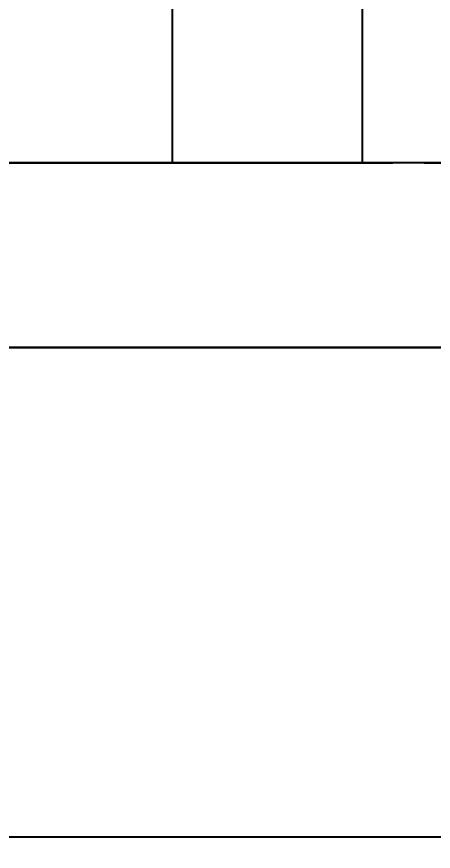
# Model space of a CAD drawing. Header units: millimetres. Extents: x -9 to 221, y -53 to 198.
# Drawn here: x 161.65 to 165.05, y -25.83 to -19.01 of the extents above; entities that cross this region are included whole.
import ezdxf

# ---------------------------------------------------------------- set-up
doc = ezdxf.new("R2010")
doc.units = ezdxf.units.MM
doc.linetypes.add('DASHED', pattern=[1.524, 1.27, -0.254])
for name, color, linetype in [('DIMS', 3, 'CONTINUOUS'), ('HIDDEN', 8, 'DASHED'), ('VISIBLE', 7, 'CONTINUOUS')]:
    doc.layers.add(name, color=color, linetype=linetype)
doc.styles.add('OpenSansCondensed-Light', font='OpenSansCondensed-Light.ttf')
doc.dimstyles.new('EZDXF', dxfattribs={"dimtxt": 0.25, "dimasz": 0.175, "dimexe": 0.375, "dimexo": 0.125, "dimgap": 0.1, "dimtad": 1, "dimlfac": 100, "dimzin": 12, "dimdsep": 46, "dimtxsty": 'OpenSansCondensed-Light', "dimblk": 'ARCHTICK', "dimcen": 2.5, "dimazin": 3, "dimtfac": 0.5, "dimtmove": 2, "dimatfit": 3})

# ---------------------------------------------------------------- blocks, each defined once
blk = doc.blocks.new('_ARCHTICK')
at = {"color": 0, "linetype": 'BYBLOCK', "const_width": 0.15}
blk.add_lwpolyline([(-0.5, -0.5), (0.5, 0.5)], dxfattribs=at)

msp = doc.modelspace()

# ---------------------------------------------------------------- linework, layer by layer
at = {"layer": 'HIDDEN'}
for points in [[(162.925, -20.2), (162.925, 18)], [(94.875, -20.2), (200.375, -20.2)], [(164.475, -20.2), (164.3004, -20.2), (164.12579, -20.2), (163.95119, -20.2), (163.77659, -20.2), (163.60198, -20.2), (163.42738, -20.2), (163.25278, -20.2), (163.07817, -20.2), (162.90357, -20.2), (162.72897, -20.2), (162.55437, -20.2), (162.37976, -20.2), (162.20516, -20.2), (162.03056, -20.2), (161.85595, -20.2), (161.68135, -20.2), (161.50675, -20.2)], [(162.925, -20.2), (162.7996, -20.2), (162.67421, -20.2), (162.54881, -20.2), (162.42341, -20.2), (162.29802, -20.2), (162.17262, -20.2), (162.04722, -20.2), (161.92183, -20.2), (161.79643, -20.2), (161.67103, -20.2), (161.54563, -20.2)], [(161.59405, -20.2), (161.68135, -20.2), (161.76865, -20.2), (161.85595, -20.2), (161.94325, -20.2), (162.03056, -20.2), (162.11786, -20.2), (162.20516, -20.2), (162.29246, -20.2), (162.37976, -20.2), (162.46706, -20.2), (162.55437, -20.2), (162.64167, -20.2), (162.72897, -20.2), (162.81627, -20.2), (162.90357, -20.2), (162.99087, -20.2), (163.07817, -20.2), (163.16548, -20.2), (163.25278, -20.2), (163.34008, -20.2), (163.42738, -20.2), (163.51468, -20.2), (163.60198, -20.2), (163.68929, -20.2), (163.77659, -20.2), (163.86389, -20.2), (163.95119, -20.2), (164.03849, -20.2), (164.12579, -20.2), (164.2131, -20.2), (164.3004, -20.2), (164.3877, -20.2), (164.475, -20.2)], [(161.60833, -20.2), (161.67103, -20.2), (161.73373, -20.2), (161.79643, -20.2), (161.85913, -20.2), (161.92183, -20.2), (161.98452, -20.2), (162.04722, -20.2), (162.10992, -20.2), (162.17262, -20.2), (162.23532, -20.2), (162.29802, -20.2), (162.36071, -20.2), (162.42341, -20.2), (162.48611, -20.2), (162.54881, -20.2), (162.61151, -20.2), (162.67421, -20.2), (162.7369, -20.2), (162.7996, -20.2), (162.8623, -20.2), (162.925, -20.2)], [(94.875, -21.71), (200.375, -21.71)], [(150.225, -21.71), (167.725, -21.71)], [(150.225, -21.71), (167.725, -21.71)], [(150.225, -25.71), (167.725, -25.71)]]:
    msp.add_lwpolyline(points, dxfattribs=at)
at = {"layer": 'VISIBLE'}
for points in [[(164.475, -20.2), (164.475, -18.7)], [(200.375, -20.2), (94.875, -20.2)], [(200.375, -21.71), (94.875, -21.71)], [(150.225, -25.71), (167.725, -25.71)]]:
    msp.add_lwpolyline(points, dxfattribs=at)

# ---------------------------------------------------------------- dimensions: what is measured, and where the dimension line sits
at = {"layer": 'DIMS'}
msp.add_linear_dim(base=(93.875, -52.71), p1=(93.875, -21.71), p2=(201.375, -21.71), dimstyle='EZDXF', override={"dimtxt": 1.6, "dimasz": 1, "dimexe": 0.6, "dimexo": 0.5, "dimdec": 2}, dxfattribs=at).render()

doc.saveas('drawing.dxf')
